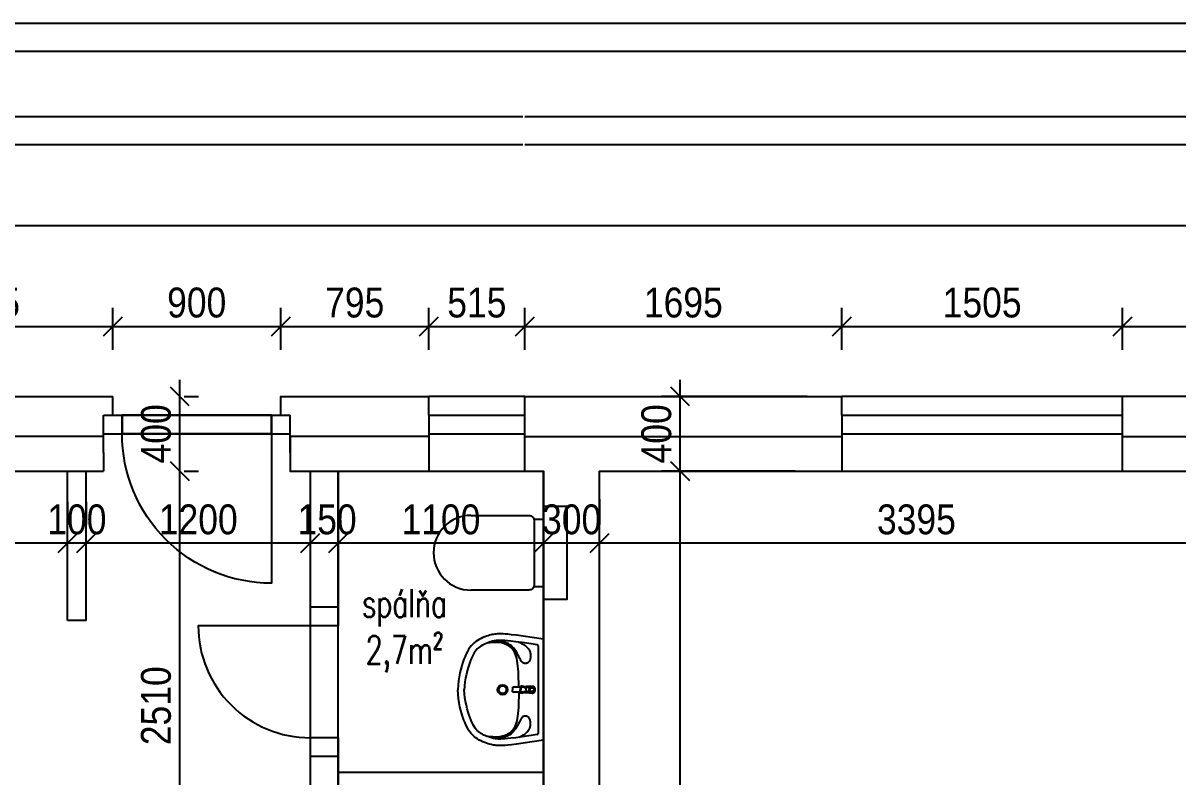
# Model space of a CAD drawing. Header units: millimetres. Extents: x 465413 to 965836, y 2516576 to 3795663.
# Drawn here: x 863874 to 870059, y 2794805 to 2798842 of the extents above; entities that cross this region are included whole.
import ezdxf
from ezdxf.lldxf.tags import DXFTag

# ---------------------------------------------------------------- set-up
doc = ezdxf.new("R2010")
doc.units = ezdxf.units.MM
for name, color, linetype in [('DIM_100', 64, 'Continuous'), ('DVE_REZ', 1, 'Continuous'), ('MUR-POH', 64, 'Continuous'), ('MUR_POH', 64, 'Continuous'), ('MUR_REZ', 3, 'Continuous'), ('PLO_LIN', 6, 'Continuous'), ('SAN-POH', 151, 'Continuous')]:
    doc.layers.add(name, color=color, linetype=linetype)
doc.styles.add('ROMANS', font='arial.ttf', dxfattribs={"width": 0.85})
doc.styles.add('SIMPLEX', font='SIMPLEX.SHX', dxfattribs={"width": 0.7})
tags = doc.linetypes.add('DASHED', pattern=[0.75, 0.5, -0.25]).pattern_tags.tags
tags[6:7] = [DXFTag(74, 4), DXFTag(75, 0), DXFTag(340, '0'), DXFTag(46, 1.0), DXFTag(50, 0.0), DXFTag(44, 0.0), DXFTag(45, 0.0)]
tags[4:5] = [DXFTag(74, 4), DXFTag(75, 0), DXFTag(340, '0'), DXFTag(46, 1.0), DXFTag(50, 0.0), DXFTag(44, 0.0), DXFTag(45, 0.0)]
doc.dimstyles.new('PAJO1-studia', dxfattribs={"dimtxt": 160, "dimasz": 100, "dimexe": 100, "dimexo": 250, "dimgap": 45, "dimtad": 1, "dimdec": 0, "dimrnd": 5, "dimtxsty": 'ROMANS', "dimblk": 'OBLIQUE', "dimcen": 200, "dimdle": 90, "dimadec": 0, "dimazin": 0, "dimtfac": 1, "dimtdec": 0, "dimtmove": 1, "dimatfit": 3, "dimfxl": 1, "dimarcsym": 0})

# ---------------------------------------------------------------- blocks, each defined once
blk = doc.blocks.new('_OBLIQUE')
at = {"color": 0, "linetype": 'ByBlock'}
blk.add_line((-0.5, -0.5), (0.5, 0.5), dxfattribs=at)
blk = doc.blocks.new('*D451')
at = {"layer": 'Defpoints', "color": 0}
for p in [(864353.5, 2797217.8), (862937.1, 2796842.2), (864353.5, 2796842.2)]:
    blk.add_point(p, dxfattribs=at)
at = {"layer": 'PLO_LIN', "color": 0, "lineweight": -2}
for p, q in [((862937.1, 2797092.2), (862937.1, 2797317.8)), ((864353.5, 2797092.2), (864353.5, 2797317.8)), ((862847.1, 2797217.8), (864443.5, 2797217.8))]:
    blk.add_line(p, q, dxfattribs=at)
at = {"layer": 'PLO_LIN', "color": 0, "lineweight": -2, "xscale": 100, "yscale": 100, "zscale": 100, "rotation": 180}
blk.add_blockref('_OBLIQUE', (862937.1, 2797217.8), dxfattribs=at)
at = {"layer": 'PLO_LIN', "color": 0, "lineweight": -2, "xscale": 100, "yscale": 100, "zscale": 100}
blk.add_blockref('_OBLIQUE', (864353.5, 2797217.8), dxfattribs=at)
at = {"layer": 'PLO_LIN', "color": 0, "insert": (863645.3, 2797344.5), "char_height": 160, "attachment_point": 5, "style": 'ROMANS'}
blk.add_mtext('1415', dxfattribs=at)
blk = doc.blocks.new('*D452')
at = {"layer": 'Defpoints', "color": 0}
for p in [(865253.5, 2797217.8), (864353.5, 2796842.2), (865253.5, 2796842.2)]:
    blk.add_point(p, dxfattribs=at)
at = {"layer": 'PLO_LIN', "color": 0, "lineweight": -2}
for p, q in [((864353.5, 2797092.2), (864353.5, 2797317.8)), ((865253.5, 2797092.2), (865253.5, 2797317.8)), ((864263.5, 2797217.8), (865343.5, 2797217.8))]:
    blk.add_line(p, q, dxfattribs=at)
at = {"layer": 'PLO_LIN', "color": 0, "lineweight": -2, "xscale": 100, "yscale": 100, "zscale": 100, "rotation": 180}
blk.add_blockref('_OBLIQUE', (864353.5, 2797217.8), dxfattribs=at)
at = {"layer": 'PLO_LIN', "color": 0, "lineweight": -2, "xscale": 100, "yscale": 100, "zscale": 100}
blk.add_blockref('_OBLIQUE', (865253.5, 2797217.8), dxfattribs=at)
at = {"layer": 'PLO_LIN', "color": 0, "insert": (864803.5, 2797344.5), "char_height": 160, "attachment_point": 5, "style": 'ROMANS'}
blk.add_mtext('900', dxfattribs=at)
blk = doc.blocks.new('*D453')
at = {"layer": 'Defpoints', "color": 0}
for p in [(866046.1, 2797217.8), (865253.5, 2796842.2), (866046.1, 2796842.2)]:
    blk.add_point(p, dxfattribs=at)
at = {"layer": 'PLO_LIN', "color": 0, "lineweight": -2}
for p, q in [((865253.5, 2797092.2), (865253.5, 2797317.8)), ((866046.1, 2797092.2), (866046.1, 2797317.8)), ((865163.5, 2797217.8), (866136.1, 2797217.8))]:
    blk.add_line(p, q, dxfattribs=at)
at = {"layer": 'PLO_LIN', "color": 0, "lineweight": -2, "xscale": 100, "yscale": 100, "zscale": 100, "rotation": 180}
blk.add_blockref('_OBLIQUE', (865253.5, 2797217.8), dxfattribs=at)
at = {"layer": 'PLO_LIN', "color": 0, "lineweight": -2, "xscale": 100, "yscale": 100, "zscale": 100}
blk.add_blockref('_OBLIQUE', (866046.1, 2797217.8), dxfattribs=at)
at = {"layer": 'PLO_LIN', "color": 0, "insert": (865649.8, 2797344.5), "char_height": 160, "attachment_point": 5, "style": 'ROMANS'}
blk.add_mtext('795', dxfattribs=at)
blk = doc.blocks.new('*D454')
at = {"layer": 'Defpoints', "color": 0}
for p in [(866561.7, 2797217.8), (866046.1, 2796842.2), (866561.7, 2796842.2)]:
    blk.add_point(p, dxfattribs=at)
at = {"layer": 'PLO_LIN', "color": 0, "lineweight": -2}
for p, q in [((866046.1, 2797092.2), (866046.1, 2797317.8)), ((866561.7, 2797092.2), (866561.7, 2797317.8)), ((865956.1, 2797217.8), (866651.7, 2797217.8))]:
    blk.add_line(p, q, dxfattribs=at)
at = {"layer": 'PLO_LIN', "color": 0, "lineweight": -2, "xscale": 100, "yscale": 100, "zscale": 100, "rotation": 180}
blk.add_blockref('_OBLIQUE', (866046.1, 2797217.8), dxfattribs=at)
at = {"layer": 'PLO_LIN', "color": 0, "lineweight": -2, "xscale": 100, "yscale": 100, "zscale": 100}
blk.add_blockref('_OBLIQUE', (866561.7, 2797217.8), dxfattribs=at)
at = {"layer": 'PLO_LIN', "color": 0, "insert": (866303.9, 2797344.5), "char_height": 160, "attachment_point": 5, "style": 'ROMANS'}
blk.add_mtext('515', dxfattribs=at)
blk = doc.blocks.new('*D455')
at = {"layer": 'Defpoints', "color": 0}
for p in [(868258.2, 2797217.8), (866561.7, 2796842.2), (868258.2, 2796842.2)]:
    blk.add_point(p, dxfattribs=at)
at = {"layer": 'PLO_LIN', "color": 0, "lineweight": -2}
for p, q in [((866561.7, 2797092.2), (866561.7, 2797317.8)), ((868258.2, 2797092.2), (868258.2, 2797317.8)), ((866471.7, 2797217.8), (868348.2, 2797217.8))]:
    blk.add_line(p, q, dxfattribs=at)
at = {"layer": 'PLO_LIN', "color": 0, "lineweight": -2, "xscale": 100, "yscale": 100, "zscale": 100, "rotation": 180}
blk.add_blockref('_OBLIQUE', (866561.7, 2797217.8), dxfattribs=at)
at = {"layer": 'PLO_LIN', "color": 0, "lineweight": -2, "xscale": 100, "yscale": 100, "zscale": 100}
blk.add_blockref('_OBLIQUE', (868258.2, 2797217.8), dxfattribs=at)
at = {"layer": 'PLO_LIN', "color": 0, "insert": (867409.9, 2797344.5), "char_height": 160, "attachment_point": 5, "style": 'ROMANS'}
blk.add_mtext('1695', dxfattribs=at)
blk = doc.blocks.new('*D456')
at = {"layer": 'Defpoints', "color": 0}
for p in [(869762.9, 2797217.8), (868258.2, 2796842.2), (869762.9, 2796842.2)]:
    blk.add_point(p, dxfattribs=at)
at = {"layer": 'PLO_LIN', "color": 0, "lineweight": -2}
for p, q in [((868258.2, 2797092.2), (868258.2, 2797317.8)), ((869762.9, 2797092.2), (869762.9, 2797317.8)), ((868168.2, 2797217.8), (869852.9, 2797217.8))]:
    blk.add_line(p, q, dxfattribs=at)
at = {"layer": 'PLO_LIN', "color": 0, "lineweight": -2, "xscale": 100, "yscale": 100, "zscale": 100, "rotation": 180}
blk.add_blockref('_OBLIQUE', (868258.2, 2797217.8), dxfattribs=at)
at = {"layer": 'PLO_LIN', "color": 0, "lineweight": -2, "xscale": 100, "yscale": 100, "zscale": 100}
blk.add_blockref('_OBLIQUE', (869762.9, 2797217.8), dxfattribs=at)
at = {"layer": 'PLO_LIN', "color": 0, "insert": (869010.5, 2797344.5), "char_height": 160, "attachment_point": 5, "style": 'ROMANS'}
blk.add_mtext('1505', dxfattribs=at)
blk = doc.blocks.new('*D457')
at = {"layer": 'Defpoints', "color": 0}
for p in [(872104.8, 2797217.8), (869762.9, 2796842.2), (872104.8, 2796842.2)]:
    blk.add_point(p, dxfattribs=at)
at = {"layer": 'PLO_LIN', "color": 0, "lineweight": -2}
for p, q in [((869762.9, 2797092.2), (869762.9, 2797317.8)), ((872104.8, 2797092.2), (872104.8, 2797317.8)), ((869672.9, 2797217.8), (872194.8, 2797217.8))]:
    blk.add_line(p, q, dxfattribs=at)
at = {"layer": 'PLO_LIN', "color": 0, "lineweight": -2, "xscale": 100, "yscale": 100, "zscale": 100, "rotation": 180}
blk.add_blockref('_OBLIQUE', (869762.9, 2797217.8), dxfattribs=at)
at = {"layer": 'PLO_LIN', "color": 0, "lineweight": -2, "xscale": 100, "yscale": 100, "zscale": 100}
blk.add_blockref('_OBLIQUE', (872104.8, 2797217.8), dxfattribs=at)
at = {"layer": 'PLO_LIN', "color": 0, "insert": (870933.9, 2797344.5), "char_height": 160, "attachment_point": 5, "style": 'ROMANS'}
blk.add_mtext('2340', dxfattribs=at)
blk = doc.blocks.new('*D468')
at = {"layer": 'Defpoints', "color": 0}
for p in [(860232.3, 2797756), (860232.3, 2796842.2), (884654.8, 2796842.2)]:
    blk.add_point(p, dxfattribs=at)
at = {"layer": 'PLO_LIN', "color": 0, "lineweight": -2}
for p, q in [((860232.3, 2797092.2), (860232.3, 2797856)), ((884654.8, 2797092.2), (884654.8, 2797856)), ((884744.8, 2797756), (860142.3, 2797756))]:
    blk.add_line(p, q, dxfattribs=at)
at = {"layer": 'PLO_LIN', "color": 0, "lineweight": -2, "xscale": 100, "yscale": 100, "zscale": 100, "rotation": 180}
blk.add_blockref('_OBLIQUE', (860232.3, 2797756), dxfattribs=at)
at = {"layer": 'PLO_LIN', "color": 0, "lineweight": -2, "xscale": 100, "yscale": 100, "zscale": 100}
blk.add_blockref('_OBLIQUE', (884654.8, 2797756), dxfattribs=at)
at = {"layer": 'PLO_LIN', "color": 0, "insert": (872443.6, 2797882.7), "char_height": 160, "attachment_point": 5, "style": 'ROMANS'}
blk.add_mtext('24420', dxfattribs=at)
blk = doc.blocks.new('*D491')
at = {"layer": 'Defpoints', "color": 0}
for p in [(866961.7, 2796056.4), (866961.7, 2796042.2), (870354.8, 2796042.2)]:
    blk.add_point(p, dxfattribs=at)
at = {"layer": 'PLO_LIN', "color": 0, "lineweight": -2}
for p, q in [((866961.7, 2796292.2), (866961.7, 2796156.4)), ((870354.8, 2796292.2), (870354.8, 2796156.4)), ((870444.8, 2796056.4), (866871.7, 2796056.4))]:
    blk.add_line(p, q, dxfattribs=at)
at = {"layer": 'PLO_LIN', "color": 0, "lineweight": -2, "xscale": 100, "yscale": 100, "zscale": 100, "rotation": 180}
blk.add_blockref('_OBLIQUE', (866961.7, 2796056.4), dxfattribs=at)
at = {"layer": 'PLO_LIN', "color": 0, "lineweight": -2, "xscale": 100, "yscale": 100, "zscale": 100}
blk.add_blockref('_OBLIQUE', (870354.8, 2796056.4), dxfattribs=at)
at = {"layer": 'PLO_LIN', "color": 0, "insert": (868658.3, 2796183.1), "char_height": 160, "attachment_point": 5, "style": 'ROMANS'}
blk.add_mtext('3395', dxfattribs=at)
blk = doc.blocks.new('*D492')
at = {"layer": 'Defpoints', "color": 0}
for p in [(866661.7, 2796056.4), (866661.7, 2796042.2), (866961.7, 2796042.2)]:
    blk.add_point(p, dxfattribs=at)
at = {"layer": 'PLO_LIN', "color": 0, "lineweight": -2}
for p, q in [((866661.7, 2796292.2), (866661.7, 2796156.4)), ((866961.7, 2796292.2), (866961.7, 2796156.4)), ((867051.7, 2796056.4), (866571.7, 2796056.4))]:
    blk.add_line(p, q, dxfattribs=at)
at = {"layer": 'PLO_LIN', "color": 0, "lineweight": -2, "xscale": 100, "yscale": 100, "zscale": 100, "rotation": 180}
blk.add_blockref('_OBLIQUE', (866661.7, 2796056.4), dxfattribs=at)
at = {"layer": 'PLO_LIN', "color": 0, "lineweight": -2, "xscale": 100, "yscale": 100, "zscale": 100}
blk.add_blockref('_OBLIQUE', (866961.7, 2796056.4), dxfattribs=at)
at = {"layer": 'PLO_LIN', "color": 0, "insert": (866811.7, 2796183.1), "char_height": 160, "attachment_point": 5, "style": 'ROMANS'}
blk.add_mtext('300', dxfattribs=at)
blk = doc.blocks.new('*D493')
at = {"layer": 'Defpoints', "color": 0}
for p in [(865561.7, 2796056.4), (865561.7, 2796027.7), (866661.7, 2796042.2)]:
    blk.add_point(p, dxfattribs=at)
at = {"layer": 'PLO_LIN', "color": 0, "lineweight": -2}
for p, q in [((865561.7, 2796277.7), (865561.7, 2796156.4)), ((866661.7, 2796292.2), (866661.7, 2796156.4)), ((866751.7, 2796056.4), (865471.7, 2796056.4))]:
    blk.add_line(p, q, dxfattribs=at)
at = {"layer": 'PLO_LIN', "color": 0, "lineweight": -2, "xscale": 100, "yscale": 100, "zscale": 100, "rotation": 180}
blk.add_blockref('_OBLIQUE', (865561.7, 2796056.4), dxfattribs=at)
at = {"layer": 'PLO_LIN', "color": 0, "lineweight": -2, "xscale": 100, "yscale": 100, "zscale": 100}
blk.add_blockref('_OBLIQUE', (866661.7, 2796056.4), dxfattribs=at)
at = {"layer": 'PLO_LIN', "color": 0, "insert": (866111.7, 2796183.1), "char_height": 160, "attachment_point": 5, "style": 'ROMANS'}
blk.add_mtext('1100', dxfattribs=at)
blk = doc.blocks.new('*D494')
at = {"layer": 'Defpoints', "color": 0}
for p in [(865411.7, 2796056.4), (865411.7, 2796027.7), (865561.7, 2796027.7)]:
    blk.add_point(p, dxfattribs=at)
at = {"layer": 'PLO_LIN', "color": 0, "lineweight": -2}
for p, q in [((865411.7, 2796277.7), (865411.7, 2796156.4)), ((865561.7, 2796277.7), (865561.7, 2796156.4)), ((865651.7, 2796056.4), (865321.7, 2796056.4))]:
    blk.add_line(p, q, dxfattribs=at)
at = {"layer": 'PLO_LIN', "color": 0, "lineweight": -2, "xscale": 100, "yscale": 100, "zscale": 100, "rotation": 180}
blk.add_blockref('_OBLIQUE', (865411.7, 2796056.4), dxfattribs=at)
at = {"layer": 'PLO_LIN', "color": 0, "lineweight": -2, "xscale": 100, "yscale": 100, "zscale": 100}
blk.add_blockref('_OBLIQUE', (865561.7, 2796056.4), dxfattribs=at)
at = {"layer": 'PLO_LIN', "color": 0, "insert": (865501.7, 2796183.1), "char_height": 160, "attachment_point": 5, "style": 'ROMANS'}
blk.add_mtext('150', dxfattribs=at)
blk = doc.blocks.new('*D495')
at = {"layer": 'Defpoints', "color": 0}
for p in [(864211.7, 2796056.4), (864211.7, 2796027.7), (865411.7, 2796027.7)]:
    blk.add_point(p, dxfattribs=at)
at = {"layer": 'PLO_LIN', "color": 0, "lineweight": -2}
for p, q in [((864211.7, 2796277.7), (864211.7, 2796156.4)), ((865411.7, 2796277.7), (865411.7, 2796156.4)), ((865501.7, 2796056.4), (864121.7, 2796056.4))]:
    blk.add_line(p, q, dxfattribs=at)
at = {"layer": 'PLO_LIN', "color": 0, "lineweight": -2, "xscale": 100, "yscale": 100, "zscale": 100, "rotation": 180}
blk.add_blockref('_OBLIQUE', (864211.7, 2796056.4), dxfattribs=at)
at = {"layer": 'PLO_LIN', "color": 0, "lineweight": -2, "xscale": 100, "yscale": 100, "zscale": 100}
blk.add_blockref('_OBLIQUE', (865411.7, 2796056.4), dxfattribs=at)
at = {"layer": 'PLO_LIN', "color": 0, "insert": (864811.7, 2796183.1), "char_height": 160, "attachment_point": 5, "style": 'ROMANS'}
blk.add_mtext('1200', dxfattribs=at)
blk = doc.blocks.new('*D496')
at = {"layer": 'Defpoints', "color": 0}
for p in [(864111.7, 2796056.4), (864111.7, 2796027.7), (864211.7, 2796027.7)]:
    blk.add_point(p, dxfattribs=at)
at = {"layer": 'PLO_LIN', "color": 0, "lineweight": -2}
for p, q in [((864111.7, 2796277.7), (864111.7, 2796156.4)), ((864211.7, 2796277.7), (864211.7, 2796156.4)), ((864301.7, 2796056.4), (864021.7, 2796056.4))]:
    blk.add_line(p, q, dxfattribs=at)
at = {"layer": 'PLO_LIN', "color": 0, "lineweight": -2, "xscale": 100, "yscale": 100, "zscale": 100, "rotation": 180}
blk.add_blockref('_OBLIQUE', (864111.7, 2796056.4), dxfattribs=at)
at = {"layer": 'PLO_LIN', "color": 0, "lineweight": -2, "xscale": 100, "yscale": 100, "zscale": 100}
blk.add_blockref('_OBLIQUE', (864211.7, 2796056.4), dxfattribs=at)
at = {"layer": 'PLO_LIN', "color": 0, "insert": (864161.7, 2796183.1), "char_height": 160, "attachment_point": 5, "style": 'ROMANS'}
blk.add_mtext('100', dxfattribs=at)
blk = doc.blocks.new('*D497')
at = {"layer": 'Defpoints', "color": 0}
for p in [(860632.3, 2796056.4), (860632.3, 2796027.7), (864111.7, 2796027.7)]:
    blk.add_point(p, dxfattribs=at)
at = {"layer": 'PLO_LIN', "color": 0, "lineweight": -2}
for p, q in [((860632.3, 2796277.7), (860632.3, 2796156.4)), ((864111.7, 2796277.7), (864111.7, 2796156.4)), ((864201.7, 2796056.4), (860542.3, 2796056.4))]:
    blk.add_line(p, q, dxfattribs=at)
at = {"layer": 'PLO_LIN', "color": 0, "lineweight": -2, "xscale": 100, "yscale": 100, "zscale": 100, "rotation": 180}
blk.add_blockref('_OBLIQUE', (860632.3, 2796056.4), dxfattribs=at)
at = {"layer": 'PLO_LIN', "color": 0, "lineweight": -2, "xscale": 100, "yscale": 100, "zscale": 100}
blk.add_blockref('_OBLIQUE', (864111.7, 2796056.4), dxfattribs=at)
at = {"layer": 'PLO_LIN', "color": 0, "insert": (862372, 2796183.1), "char_height": 160, "attachment_point": 5, "style": 'ROMANS'}
blk.add_mtext('3480', dxfattribs=at)
blk = doc.blocks.new('*D505')
at = {"layer": 'Defpoints', "color": 0}
for p in [(867392.5, 2796442.2), (868258.2, 2796442.2), (867183.8, 2792011.8)]:
    blk.add_point(p, dxfattribs=at)
at = {"layer": 'PLO_LIN', "color": 0, "lineweight": -2}
for p, q in [((867392.5, 2791921.8), (867392.5, 2796532.2)), ((868008.2, 2796442.2), (867292.5, 2796442.2)), ((867433.8, 2792011.8), (867492.5, 2792011.8))]:
    blk.add_line(p, q, dxfattribs=at)
at = {"layer": 'PLO_LIN', "color": 0, "lineweight": -2, "xscale": 100, "yscale": 100, "zscale": 100}
for p, rotation in [((867392.5, 2796442.2), 90), ((867392.5, 2792011.8), 270)]:
    blk.add_blockref('_OBLIQUE', p, dxfattribs=dict(at, rotation=rotation))
at = {"layer": 'PLO_LIN', "color": 0, "insert": (867265.9, 2794227), "char_height": 160, "attachment_point": 5, "rotation": 90, "style": 'ROMANS'}
blk.add_mtext('4430', dxfattribs=at)
blk = doc.blocks.new('*D506')
at = {"layer": 'Defpoints', "color": 0}
for p in [(867392.5, 2796842.2), (868322.5, 2796842.2), (868258.2, 2796442.2)]:
    blk.add_point(p, dxfattribs=at)
at = {"layer": 'PLO_LIN', "color": 0, "lineweight": -2}
for p, q in [((867392.5, 2796352.2), (867392.5, 2796932.2)), ((868072.5, 2796842.2), (867292.5, 2796842.2)), ((868008.2, 2796442.2), (867292.5, 2796442.2))]:
    blk.add_line(p, q, dxfattribs=at)
at = {"layer": 'PLO_LIN', "color": 0, "lineweight": -2, "xscale": 100, "yscale": 100, "zscale": 100}
for p, rotation in [((867392.5, 2796842.2), 90), ((867392.5, 2796442.2), 270)]:
    blk.add_blockref('_OBLIQUE', p, dxfattribs=dict(at, rotation=rotation))
at = {"layer": 'PLO_LIN', "color": 0, "insert": (867265.9, 2796642.2), "char_height": 160, "attachment_point": 5, "rotation": 90, "style": 'ROMANS'}
blk.add_mtext('400', dxfattribs=at)
blk = doc.blocks.new('*D510')
at = {"layer": 'Defpoints', "color": 0}
for p in [(864486.1, 2796442.2), (864712.6, 2796442.2), (864944.3, 2793929.8)]:
    blk.add_point(p, dxfattribs=at)
at = {"layer": 'PLO_LIN', "color": 0, "lineweight": -2}
for p, q in [((864712.6, 2793839.8), (864712.6, 2796532.2)), ((864736.1, 2796442.2), (864812.6, 2796442.2)), ((864694.3, 2793929.8), (864612.6, 2793929.8))]:
    blk.add_line(p, q, dxfattribs=at)
at = {"layer": 'PLO_LIN', "color": 0, "lineweight": -2, "xscale": 100, "yscale": 100, "zscale": 100}
for p, rotation in [((864712.6, 2796442.2), 90), ((864712.6, 2793929.8), 270)]:
    blk.add_blockref('_OBLIQUE', p, dxfattribs=dict(at, rotation=rotation))
at = {"layer": 'PLO_LIN', "color": 0, "insert": (864585.9, 2795186), "char_height": 160, "attachment_point": 5, "rotation": 90, "style": 'ROMANS'}
blk.add_mtext('2510', dxfattribs=at)
blk = doc.blocks.new('*D511')
at = {"layer": 'Defpoints', "color": 0}
for p in [(864486.1, 2796842.2), (864712.6, 2796842.2), (864486.1, 2796442.2)]:
    blk.add_point(p, dxfattribs=at)
at = {"layer": 'PLO_LIN', "color": 0, "lineweight": -2}
for p, q in [((864712.6, 2796352.2), (864712.6, 2796932.2)), ((864736.1, 2796842.2), (864812.6, 2796842.2)), ((864736.1, 2796442.2), (864812.6, 2796442.2))]:
    blk.add_line(p, q, dxfattribs=at)
at = {"layer": 'PLO_LIN', "color": 0, "lineweight": -2, "xscale": 100, "yscale": 100, "zscale": 100}
for p, rotation in [((864712.6, 2796842.2), 90), ((864712.6, 2796442.2), 270)]:
    blk.add_blockref('_OBLIQUE', p, dxfattribs=dict(at, rotation=rotation))
at = {"layer": 'PLO_LIN', "color": 0, "insert": (864585.9, 2796642.2), "char_height": 160, "attachment_point": 5, "rotation": 90, "style": 'ROMANS'}
blk.add_mtext('400', dxfattribs=at)

msp = doc.modelspace()

# ---------------------------------------------------------------- linework, layer by layer
at = {"layer": 'DVE_REZ', "linetype": 'ByBlock'}
msp.add_line((864403.5, 2796742.2), (864403.5, 2796642.2), dxfattribs=at)
for points in [[(864303.5, 2796742.2), (864403.5, 2796742.2)], [(864403.5, 2796742.2), (865203.5, 2796742.2)], [(864403.5, 2796642.2), (864403.5, 2796742.2)], [(864403.5, 2796742.2), (864403.5, 2796642.2)], [(865203.5, 2796742.2), (864403.5, 2796742.2)], [(865203.5, 2796642.2), (865203.5, 2796742.2)], [(865203.5, 2796742.2), (865203.5, 2796642.2)], [(865203.5, 2796742.2), (865303.5, 2796742.2)], [(864303.5, 2796642.2), (864403.5, 2796642.2)], [(865203.5, 2796642.2), (864403.5, 2796642.2)], [(864403.5, 2796642.2), (865203.5, 2796642.2)], [(865203.5, 2796642.2), (865260.7, 2796642.2)], [(865203.5, 2796642.2), (865303.5, 2796642.2)], [(865411.7, 2795613.3), (865411.7, 2795013.3)], [(865561.7, 2795013.3), (865561.7, 2795613.3)]]:
    msp.add_lwpolyline(points, dxfattribs=at)
for points in [[(865203.5, 2796642.2), (865203.5, 2795842.2, -0.414214), (864403.5, 2796642.2)], [(865411.7, 2795614.5), (864811.7, 2795614.5, 0.414214), (865411.7, 2795014.5)]]:
    msp.add_lwpolyline(points, format="xyb", dxfattribs=at)
at = {"layer": 'DVE_REZ', "linetype": 'ByBlock', "flags": 128}
for points in [[(865561.7, 2795713.3), (865411.7, 2795713.3)], [(865561.7, 2794913.3), (865411.7, 2794913.3)]]:
    msp.add_lwpolyline(points, dxfattribs=at)
at = {"layer": 'MUR-POH', "color": 252}
for points in [[(860232.3, 2796842.2), (860232.3, 2798342.2), (866549.6, 2798342.2)], [(860232.3, 2796842.2), (860232.3, 2798342.2), (866549.6, 2798342.2)], [(866561.7, 2798342.2), (878404.8, 2798342.2)], [(866561.7, 2798342.2), (884454.4, 2798342.2)], [(860232.3, 2798192.2), (866549.6, 2798192.2)], [(860232.3, 2798192.2), (866549.6, 2798192.2)], [(866561.7, 2798192.2), (878504.8, 2798192.2)], [(866561.7, 2798192.2), (884454.2, 2798192.2)]]:
    msp.add_lwpolyline(points, dxfattribs=at)
at = {"layer": 'MUR_POH'}
for p, q in [((864303.5, 2796627.2), (862937.1, 2796627.2)), ((866561.7, 2796627.2), (868258.2, 2796627.2)), ((869762.9, 2796627.2), (872104.8, 2796627.2))]:
    msp.add_line(p, q, dxfattribs=at)
at = {"layer": 'MUR_POH', "flags": 128}
for points in [[(866561.7, 2796842.2), (866046.1, 2796842.2)], [(869762.9, 2796842.2), (868258.2, 2796842.2)], [(868258.2, 2796742.2), (869762.9, 2796742.2)], [(868258.2, 2796642.2), (869762.9, 2796642.2)], [(866046.1, 2796627.2), (865303.5, 2796627.2)], [(866046.1, 2796442.2), (866561.7, 2796442.2)], [(868258.2, 2796442.2), (869762.9, 2796442.2)]]:
    msp.add_lwpolyline(points, dxfattribs=at)
at = {"layer": 'MUR_POH', "color": 8, "linetype": 'DASHED', "ltscale": 250, "flags": 128}
msp.add_lwpolyline([(866661.7, 2796255.3), (866786.7, 2796255.3), (866786.7, 2795755.3), (866661.7, 2795755.3)], close=True, dxfattribs=at)
at = {"layer": 'MUR_REZ'}
for p, q in [((872104.8, 2796842.2), (869762.9, 2796842.2)), ((864303.5, 2796542.2), (864303.5, 2796442.2)), ((862937.1, 2796442.2), (864303.5, 2796442.2)), ((866661.7, 2792011.8), (866661.7, 2796442.2))]:
    msp.add_line(p, q, dxfattribs=at)
at = {"layer": 'MUR_REZ', "flags": 128}
for points in [[(894508.2, 2786834.3), (861053.7, 2786367.9), (842089.5, 2786361), (841965.4, 2798682.4), (859491.4, 2798842.2), (894148.2, 2798842.2), (894508.2, 2786834.3)], [(862937.1, 2796842.2), (864353.5, 2796842.2)], [(864353.5, 2796742.2), (864353.5, 2796842.2)], [(865253.5, 2796742.2), (865253.5, 2796842.2), (866046.1, 2796842.2)], [(866046.1, 2796742.2), (866046.1, 2796842.2)], [(866561.7, 2796742.2), (866561.7, 2796842.2)], [(866561.7, 2796742.2), (866561.7, 2796842.2)], [(866561.7, 2796842.2), (868258.2, 2796842.2)], [(868258.2, 2796742.2), (868258.2, 2796842.2)], [(869762.9, 2796742.2), (869762.9, 2796842.2)], [(864303.5, 2796542.2), (864303.5, 2796742.2)], [(865303.5, 2796542.2), (865303.5, 2796742.2)], [(866046.1, 2796742.2), (866046.1, 2796442.2)], [(866561.7, 2796442.2), (866561.7, 2796742.2)], [(868258.2, 2796742.2), (868258.2, 2796442.2)], [(869762.9, 2796442.2), (869762.9, 2796742.2)], [(865303.5, 2796627.2), (865303.5, 2796442.2), (866046.1, 2796442.2)], [(864111.7, 2795642.2), (864111.7, 2796442.2)], [(864211.7, 2795642.2), (864211.7, 2796442.2)], [(865411.7, 2796442.2), (865411.7, 2795613.3)], [(865561.7, 2796442.2), (865561.7, 2795613.3)], [(866561.7, 2796442.2), (866661.7, 2796442.2)], [(868258.2, 2792011.8), (866961.7, 2792011.8), (866961.7, 2796442.2), (868258.2, 2796442.2)], [(869762.9, 2796442.2), (872104.8, 2796442.2)], [(864211.7, 2795642.2), (864111.7, 2795642.2)], [(865561.7, 2795613.3), (865411.7, 2795613.3)], [(865561.7, 2795013.3), (865411.7, 2795013.3)], [(865411.7, 2795013.3), (865411.7, 2793829.8), (866661.7, 2793829.8)], [(865561.7, 2795013.3), (865561.7, 2793979.8), (866661.7, 2793979.8)]]:
    msp.add_lwpolyline(points, dxfattribs=at)
at = {"layer": 'MUR_REZ'}
msp.add_lwpolyline([(860232.3, 2798692.2), (887911.6, 2798692.2)], dxfattribs=at)
at = {"layer": 'MUR_REZ', "color": 4, "flags": 128}
for points in [[(865411.7, 2795013.3), (865411.7, 2794913.3)], [(865561.7, 2795013.3), (865561.7, 2794913.3)], [(865561.7, 2794913.3), (865561.7, 2794913.3)]]:
    msp.add_lwpolyline(points, dxfattribs=at)
at = {"layer": 'PLO_LIN', "color": 252}
msp.add_lwpolyline([(865561.7, 2793979.8), (865561.7, 2796442.2), (866661.7, 2796442.2), (866661.7, 2793979.8)], close=True, dxfattribs=at)
at = {"layer": 'SAN-POH'}
for p, q in [((866381.9, 2795529.6), (866374.8, 2795527.5)), ((866388.2, 2795531.2), (866381.9, 2795529.6)), ((866393.9, 2795532.5), (866388.2, 2795531.2)), ((866399.2, 2795533.5), (866393.9, 2795532.5)), ((866404.4, 2795534.3), (866399.2, 2795533.5)), ((866409.5, 2795534.9), (866404.4, 2795534.3)), ((866414.5, 2795535.4), (866409.5, 2795534.9)), ((866419.8, 2795535.7), (866414.5, 2795535.4)), ((866425.8, 2795535.8), (866419.8, 2795535.7)), ((866433.1, 2795535.7), (866425.8, 2795535.8)), ((866442.3, 2795535.4), (866433.1, 2795535.7)), ((866453.5, 2795534.7), (866442.3, 2795535.4)), ((866467.4, 2795533.6), (866453.5, 2795534.7)), ((866486.1, 2795531.7), (866467.4, 2795533.6)), ((866511.9, 2795528.6), (866486.1, 2795531.7)), ((866547.3, 2795523.8), (866511.9, 2795528.6)), ((866661.7, 2795541.8), (866661.7, 2795001.8)), ((866289.4, 2795468.8), (866283.9, 2795459.4)), ((866294.9, 2795477), (866289.4, 2795468.8)), ((866300.6, 2795484.1), (866294.9, 2795477)), ((866306.4, 2795490.4), (866300.6, 2795484.1)), ((866312.5, 2795496), (866306.4, 2795490.4)), ((866319, 2795501.1), (866312.5, 2795496)), ((866326, 2795505.9), (866319, 2795501.1)), ((866333.7, 2795510.4), (866326, 2795505.9)), ((866341.9, 2795514.6), (866333.7, 2795510.4)), ((866350.3, 2795518.4), (866341.9, 2795514.6)), ((866358.8, 2795521.9), (866350.3, 2795518.4)), ((866367.1, 2795524.9), (866358.8, 2795521.9)), ((866374.8, 2795527.5), (866367.1, 2795524.9)), ((866594.6, 2795516.8), (866547.3, 2795523.8)), ((866627.5, 2795511.7), (866594.6, 2795516.8)), ((866631.7, 2795506.7), (866631.7, 2795036.8)), ((866262.4, 2795407.7), (866257.2, 2795391.2)), ((866267.7, 2795422.7), (866262.4, 2795407.7)), ((866273, 2795436.4), (866267.7, 2795422.7)), ((866278.4, 2795448.6), (866273, 2795436.4)), ((866283.9, 2795459.4), (866278.4, 2795448.6)), ((866247.6, 2795354.7), (866243.5, 2795335)), ((866252.2, 2795373.5), (866247.6, 2795354.7)), ((866257.2, 2795391.2), (866252.2, 2795373.5)), ((866237.9, 2795293.1), (866236.7, 2795269.9)), ((866240.2, 2795314.5), (866237.9, 2795293.1)), ((866243.5, 2795335), (866240.2, 2795314.5)), ((866237.9, 2795250.4), (866236.7, 2795273.6)), ((866240.2, 2795229), (866237.9, 2795250.4)), ((866243.5, 2795208.5), (866240.2, 2795229)), ((866247.6, 2795188.8), (866243.5, 2795208.5)), ((866252.2, 2795170), (866247.6, 2795188.8)), ((866257.2, 2795152.3), (866252.2, 2795170)), ((866262.4, 2795135.8), (866257.2, 2795152.3)), ((866267.7, 2795120.8), (866262.4, 2795135.8)), ((866273, 2795107.1), (866267.7, 2795120.8)), ((866278.4, 2795094.9), (866273, 2795107.1)), ((866283.9, 2795084.1), (866278.4, 2795094.9)), ((866289.4, 2795074.7), (866283.9, 2795084.1)), ((866294.9, 2795066.5), (866289.4, 2795074.7)), ((866300.6, 2795059.4), (866294.9, 2795066.5)), ((866306.4, 2795053.1), (866300.6, 2795059.4)), ((866312.5, 2795047.5), (866306.4, 2795053.1)), ((866319, 2795042.4), (866312.5, 2795047.5)), ((866326, 2795037.6), (866319, 2795042.4)), ((866333.7, 2795033.1), (866326, 2795037.6)), ((866341.9, 2795028.9), (866333.7, 2795033.1)), ((866350.3, 2795025.1), (866341.9, 2795028.9)), ((866358.8, 2795021.6), (866350.3, 2795025.1)), ((866367.1, 2795018.6), (866358.8, 2795021.6)), ((866374.8, 2795016), (866367.1, 2795018.6)), ((866381.9, 2795013.9), (866374.8, 2795016)), ((866388.2, 2795012.3), (866381.9, 2795013.9)), ((866393.9, 2795011), (866388.2, 2795012.3)), ((866399.2, 2795010), (866393.9, 2795011)), ((866404.4, 2795009.2), (866399.2, 2795010)), ((866409.5, 2795008.6), (866404.4, 2795009.2)), ((866414.5, 2795008.1), (866409.5, 2795008.6)), ((866419.8, 2795007.8), (866414.5, 2795008.1)), ((866425.8, 2795007.7), (866419.8, 2795007.8)), ((866433.1, 2795007.8), (866425.8, 2795007.7)), ((866442.3, 2795008.1), (866433.1, 2795007.8)), ((866453.5, 2795008.8), (866442.3, 2795008.1)), ((866467.4, 2795009.9), (866453.5, 2795008.8)), ((866486.1, 2795011.8), (866467.4, 2795009.9)), ((866511.9, 2795014.9), (866486.1, 2795011.8)), ((866547.3, 2795019.7), (866511.9, 2795014.9)), ((866594.6, 2795026.7), (866547.3, 2795019.7)), ((866627.5, 2795031.8), (866594.6, 2795026.7))]:
    msp.add_line(p, q, dxfattribs=at)
for points in [[(866046.1, 2796742.2), (866561.7, 2796742.2)], [(866046.1, 2796642.2), (866561.7, 2796642.2)], [(866610, 2796185.2), (866661.7, 2796185.2)], [(866661.7, 2796175.3), (866661.7, 2795835.3)], [(866610, 2795825.3), (866661.7, 2795825.3)], [(865561.7, 2794829.8), (866661.7, 2794829.8)]]:
    msp.add_lwpolyline(points, dxfattribs=at)
msp.add_lwpolyline([(866271.7, 2796205.3), (866581.7, 2796205.3, -0.414214), (866611.7, 2796175.3), (866611.7, 2795835.3, -0.414214), (866581.7, 2795805.3), (866271.7, 2795805.3)], format="xyb", dxfattribs=at)
at = {"layer": 'SAN-POH', "flags": 128}
for points in [[(866661.7, 2795541.8), (866599.9, 2795551.4), (866552.2, 2795558.4), (866516.3, 2795563.3), (866489.9, 2795566.5), (866470.5, 2795568.5), (866455.9, 2795569.6), (866444, 2795570.3), (866434, 2795570.7), (866425.6, 2795570.8), (866418.3, 2795570.6), (866411.9, 2795570.3), (866405.8, 2795569.7), (866399.6, 2795569), (866393.4, 2795568), (866386.8, 2795566.8), (866379.9, 2795565.2), (866372.4, 2795563.3), (866364.3, 2795560.9), (866355.5, 2795557.9), (866346.2, 2795554.5), (866336.5, 2795550.6), (866326.6, 2795546.1), (866316.9, 2795541.1), (866307.4, 2795535.5), (866298.4, 2795529.4), (866289.8, 2795522.7), (866281.7, 2795515.2), (866274, 2795507), (866266.7, 2795497.7), (866259.7, 2795487.5), (866253.1, 2795476.1), (866246.7, 2795463.5), (866240.7, 2795449.8), (866234.8, 2795434.9), (866229.2, 2795418.7), (866223.7, 2795401.2), (866218.4, 2795382.5), (866213.5, 2795362.5), (866209.1, 2795341.3), (866205.5, 2795319.1), (866203, 2795295.9), (866201.7, 2795271.8)], [(866510.7, 2795480.9), (866510.7, 2795481), (866505.5, 2795488.9), (866499.8, 2795496), (866493.6, 2795502.2), (866486.9, 2795507.8), (866479.9, 2795512.7), (866472.7, 2795517), (866465.4, 2795520.7), (866458.1, 2795523.9), (866451, 2795526.6), (866444.3, 2795528.8), (866437.8, 2795530.4), (866431.6, 2795531.7), (866425.4, 2795532.5), (866419.1, 2795533), (866412.4, 2795533.2), (866405.1, 2795533.2), (866397.1, 2795533), (866396.7, 2795533)], [(866528.2, 2795285.7), (866528.2, 2795292.3), (866528, 2795312.1), (866527.6, 2795331.2), (866527, 2795349.5), (866526.2, 2795366.9), (866525.2, 2795383.4), (866523.9, 2795398.8), (866522.2, 2795413.1), (866520.3, 2795426.3), (866517.9, 2795438.5), (866515.1, 2795449.7), (866511.8, 2795459.8), (866508.1, 2795468.9), (866503.8, 2795477), (866499, 2795484.2), (866493.8, 2795490.6), (866488.2, 2795496.3), (866482.1, 2795501.4), (866475.6, 2795506), (866468.8, 2795510), (866462, 2795513.5), (866455.1, 2795516.5), (866448.4, 2795519), (866442, 2795521.1), (866436.1, 2795522.6), (866430.3, 2795523.8), (866424.6, 2795524.6), (866418.6, 2795525), (866412.2, 2795525.2), (866405.2, 2795525.2), (866397.5, 2795525), (866389.2, 2795524.7), (866380.8, 2795524.2), (866372.7, 2795523.6), (866365.2, 2795522.8), (866358.8, 2795521.9)], [(866529.1, 2795526.3), (866533.6, 2795524.1), (866544.7, 2795518.4), (866553.5, 2795513.4), (866560.5, 2795508.9), (866566, 2795504.7), (866570.5, 2795500.8), (866574.5, 2795496.8), (866578, 2795492.9), (866581, 2795489), (866583.6, 2795485), (866585.8, 2795481), (866587.6, 2795477), (866589.1, 2795472.8), (866590.2, 2795468.6), (866591, 2795464.3), (866591.5, 2795459.9), (866591.7, 2795455.6), (866591.7, 2795451.1), (866591.4, 2795446.7), (866590.8, 2795442.3), (866590, 2795438.1), (866588.9, 2795434), (866587.5, 2795430.1), (866585.9, 2795426.6), (866583.9, 2795423.4), (866581.7, 2795420.7), (866579.3, 2795418.3), (866576.7, 2795416.3), (866574, 2795414.7), (866571.2, 2795413.6), (866568.3, 2795412.9), (866565.4, 2795412.5), (866562.5, 2795412.6), (866559.6, 2795413), (866556.8, 2795413.7), (866554.1, 2795414.6), (866551.5, 2795415.9), (866549, 2795417.5), (866546.6, 2795419.5), (866544.2, 2795422), (866541.9, 2795425.1), (866539.6, 2795428.9), (866537.2, 2795433.5), (866534.4, 2795439.3), (866530.7, 2795446.6), (866525.8, 2795455.7), (866519.2, 2795467.2), (866510.5, 2795481.3)], [(866537.5, 2795286.1), (866534.2, 2795286), (866530.7, 2795285.8), (866527.1, 2795285.7), (866523.5, 2795285.5), (866520.1, 2795285.4), (866516.7, 2795285.3), (866513.6, 2795285.3), (866510.8, 2795285.2), (866508.3, 2795285.1), (866506.2, 2795285.1), (866504.4, 2795285), (866503, 2795284.9), (866501.8, 2795284.8), (866500.8, 2795284.7), (866499.9, 2795284.6), (866499.2, 2795284.5), (866498.5, 2795284.4), (866498, 2795284.3), (866497.5, 2795284.1), (866497, 2795283.9), (866496.6, 2795283.7), (866496.2, 2795283.5), (866495.9, 2795283.2), (866495.6, 2795282.9), (866495.3, 2795282.5), (866495, 2795282), (866494.8, 2795281.4), (866494.5, 2795280.7), (866494.4, 2795279.8), (866494.2, 2795278.5), (866494.1, 2795276.6), (866494, 2795274), (866494, 2795271.8)], [(866598.2, 2795286.8), (866596.8, 2795286.7), (866595.6, 2795286.6), (866594.4, 2795286.5), (866593.3, 2795286.4), (866592.2, 2795286.2), (866591.1, 2795286), (866590.1, 2795285.8), (866589.1, 2795285.6), (866588.1, 2795285.4), (866587.1, 2795285.2), (866586.2, 2795285), (866585.3, 2795284.8), (866584.5, 2795284.6), (866583.7, 2795284.4), (866583, 2795284.2), (866582.2, 2795284.1), (866581.6, 2795283.9), (866580.9, 2795283.8), (866580.2, 2795283.7), (866579.5, 2795283.6), (866578.8, 2795283.5), (866578.1, 2795283.5), (866577.4, 2795283.4), (866576.7, 2795283.4), (866576, 2795283.5), (866575.2, 2795283.5), (866574.4, 2795283.6), (866573.5, 2795283.8), (866572.5, 2795283.9), (866571.4, 2795284.2), (866570.1, 2795284.4), (866568.6, 2795284.7), (866567, 2795285), (866565.3, 2795285.4), (866563.4, 2795285.9), (866561.3, 2795286.4), (866559.1, 2795287), (866556.8, 2795287.6), (866554.4, 2795288.3), (866552.2, 2795288.9), (866550.1, 2795289.5), (866548.2, 2795289.9), (866546.6, 2795290.3), (866545.2, 2795290.6), (866544.1, 2795290.7), (866543.1, 2795290.8), (866542.3, 2795290.8), (866541.5, 2795290.8), (866540.9, 2795290.7), (866540.3, 2795290.5), (866539.7, 2795290.2), (866539.2, 2795289.8), (866538.8, 2795289.2), (866538.3, 2795288.3), (866537.8, 2795287.2), (866537.4, 2795285.7), (866536.9, 2795283.6), (866536.5, 2795280.7), (866536.1, 2795276.8), (866535.8, 2795271.8)], [(866568.5, 2795271.8), (866568.5, 2795272.3), (866568.5, 2795272.9), (866568.4, 2795273.4), (866568.4, 2795273.9), (866568.3, 2795274.3), (866568.2, 2795274.8), (866568.1, 2795275.3), (866567.9, 2795275.7), (866567.8, 2795276.2), (866567.6, 2795276.6), (866567.3, 2795277.1), (866567, 2795277.5), (866566.7, 2795278), (866566.3, 2795278.4), (866565.9, 2795278.8), (866565.4, 2795279.2), (866564.8, 2795279.6), (866564.2, 2795280.1), (866563.5, 2795280.5), (866562.7, 2795280.9), (866561.9, 2795281.3), (866561.1, 2795281.8), (866560.2, 2795282.2), (866559.3, 2795282.5), (866558.4, 2795282.9), (866557.5, 2795283.2), (866556.6, 2795283.6), (866555.7, 2795283.9), (866554.9, 2795284.1), (866554, 2795284.4), (866553.1, 2795284.6), (866552.3, 2795284.9), (866551.5, 2795285.1), (866550.7, 2795285.3), (866549.9, 2795285.4), (866549.1, 2795285.6), (866548.3, 2795285.7), (866547.5, 2795285.8), (866546.7, 2795285.8), (866546, 2795285.8), (866545.3, 2795285.8), (866544.7, 2795285.8), (866544.1, 2795285.8), (866543.7, 2795285.6), (866543.2, 2795285.5), (866542.9, 2795285.2), (866542.5, 2795284.8), (866542.1, 2795284.3), (866541.8, 2795283.7), (866541.4, 2795283), (866541, 2795282.1), (866540.7, 2795281.2), (866540.3, 2795280.1), (866540, 2795278.9), (866539.7, 2795277.7), (866539.4, 2795276.5), (866539.1, 2795275.2), (866538.9, 2795274), (866538.8, 2795272.8), (866538.7, 2795271.8)], [(866600.1, 2795290), (866597.8, 2795289.9), (866595.8, 2795289.8), (866594.2, 2795289.8), (866592.7, 2795289.7), (866591.5, 2795289.6), (866590.3, 2795289.6), (866589.2, 2795289.5), (866588.2, 2795289.5), (866587.1, 2795289.4), (866586.1, 2795289.3), (866584.9, 2795289.2), (866583.8, 2795289.2), (866582.5, 2795289.1), (866581.1, 2795289), (866579.7, 2795288.9), (866578.2, 2795288.7), (866576.7, 2795288.6), (866575.2, 2795288.5), (866573.7, 2795288.4), (866572.2, 2795288.3), (866570.6, 2795288.2), (866568.9, 2795288.1), (866567, 2795288), (866564.9, 2795287.9), (866562.6, 2795287.7), (866560, 2795287.5), (866557.6, 2795287.4)], [(866661.7, 2795001.8), (866599.9, 2794992.1), (866552.2, 2794985.1), (866516.3, 2794980.2), (866489.9, 2794977), (866470.5, 2794975), (866455.9, 2794973.9), (866444, 2794973.2), (866434, 2794972.8), (866425.6, 2794972.7), (866418.3, 2794972.9), (866411.9, 2794973.2), (866405.8, 2794973.8), (866399.6, 2794974.5), (866393.4, 2794975.5), (866386.8, 2794976.7), (866379.9, 2794978.3), (866372.4, 2794980.2), (866364.3, 2794982.6), (866355.5, 2794985.6), (866346.2, 2794989), (866336.5, 2794992.9), (866326.6, 2794997.4), (866316.9, 2795002.4), (866307.4, 2795008), (866298.4, 2795014.1), (866289.8, 2795020.8), (866281.7, 2795028.3), (866274, 2795036.5), (866266.7, 2795045.8), (866259.7, 2795056), (866253.1, 2795067.4), (866246.7, 2795080), (866240.7, 2795093.7), (866234.8, 2795108.6), (866229.2, 2795124.8), (866223.7, 2795142.3), (866218.4, 2795161), (866213.5, 2795181), (866209.1, 2795202.2), (866205.5, 2795224.4), (866203, 2795247.6), (866201.7, 2795271.8)], [(866528.2, 2795257.8), (866528.2, 2795251.2), (866528, 2795231.4), (866527.6, 2795212.3), (866527, 2795194), (866526.2, 2795176.6), (866525.2, 2795160.1), (866523.9, 2795144.8), (866522.2, 2795130.4), (866520.3, 2795117.2), (866517.9, 2795105), (866515.1, 2795093.8), (866511.8, 2795083.7), (866508.1, 2795074.6), (866503.8, 2795066.5), (866499, 2795059.3), (866493.8, 2795052.9), (866488.2, 2795047.2), (866482.1, 2795042.1), (866475.6, 2795037.5), (866468.8, 2795033.5), (866462, 2795030), (866455.1, 2795027), (866448.4, 2795024.5), (866442, 2795022.4), (866436.1, 2795020.9), (866430.3, 2795019.7), (866424.6, 2795018.9), (866418.6, 2795018.5), (866412.2, 2795018.3), (866405.2, 2795018.3), (866397.5, 2795018.5), (866389.2, 2795018.8), (866380.8, 2795019.3), (866372.7, 2795019.9), (866365.2, 2795020.7), (866358.8, 2795021.6)], [(866537.5, 2795257.4), (866534.2, 2795257.5), (866530.7, 2795257.7), (866527.1, 2795257.8), (866523.5, 2795258), (866520.1, 2795258.1), (866516.7, 2795258.2), (866513.6, 2795258.2), (866510.8, 2795258.3), (866508.3, 2795258.4), (866506.2, 2795258.5), (866504.4, 2795258.5), (866503, 2795258.6), (866501.8, 2795258.7), (866500.8, 2795258.8), (866499.9, 2795258.9), (866499.2, 2795259), (866498.5, 2795259.1), (866498, 2795259.2), (866497.5, 2795259.4), (866497, 2795259.6), (866496.6, 2795259.8), (866496.2, 2795260), (866495.9, 2795260.3), (866495.6, 2795260.6), (866495.3, 2795261), (866495, 2795261.5), (866494.8, 2795262.1), (866494.5, 2795262.8), (866494.4, 2795263.7), (866494.2, 2795265), (866494.1, 2795266.9), (866494, 2795269.5), (866494, 2795271.8)], [(866598.2, 2795256.7), (866596.8, 2795256.8), (866595.6, 2795256.9), (866594.4, 2795257), (866593.3, 2795257.1), (866592.2, 2795257.3), (866591.1, 2795257.5), (866590.1, 2795257.7), (866589.1, 2795257.9), (866588.1, 2795258.1), (866587.1, 2795258.3), (866586.2, 2795258.5), (866585.3, 2795258.7), (866584.5, 2795258.9), (866583.7, 2795259.1), (866583, 2795259.3), (866582.2, 2795259.4), (866581.6, 2795259.6), (866580.9, 2795259.7), (866580.2, 2795259.8), (866579.5, 2795259.9), (866578.8, 2795260), (866578.1, 2795260), (866577.4, 2795260.1), (866576.7, 2795260.1), (866576, 2795260), (866575.2, 2795260), (866574.4, 2795259.9), (866573.5, 2795259.7), (866572.5, 2795259.6), (866571.4, 2795259.3), (866570.1, 2795259.1), (866568.6, 2795258.8), (866567, 2795258.5), (866565.3, 2795258.1), (866563.4, 2795257.6), (866561.3, 2795257.1), (866559.1, 2795256.5), (866556.8, 2795255.9), (866554.4, 2795255.2), (866552.2, 2795254.6), (866550.1, 2795254), (866548.2, 2795253.6), (866546.6, 2795253.2), (866545.2, 2795252.9), (866544.1, 2795252.8), (866543.1, 2795252.7), (866542.3, 2795252.7), (866541.5, 2795252.7), (866540.9, 2795252.8), (866540.3, 2795253), (866539.7, 2795253.3), (866539.2, 2795253.7), (866538.8, 2795254.3), (866538.3, 2795255.2), (866537.8, 2795256.3), (866537.4, 2795257.8), (866536.9, 2795259.9), (866536.5, 2795262.8), (866536.1, 2795266.7), (866535.8, 2795271.8)], [(866568.5, 2795271.8), (866568.5, 2795271.2), (866568.5, 2795270.6), (866568.4, 2795270.1), (866568.4, 2795269.6), (866568.3, 2795269.2), (866568.2, 2795268.7), (866568.1, 2795268.2), (866567.9, 2795267.8), (866567.8, 2795267.3), (866567.6, 2795266.9), (866567.3, 2795266.4), (866567, 2795266), (866566.7, 2795265.5), (866566.3, 2795265.1), (866565.9, 2795264.7), (866565.4, 2795264.3), (866564.8, 2795263.9), (866564.2, 2795263.4), (866563.5, 2795263), (866562.7, 2795262.6), (866561.9, 2795262.2), (866561.1, 2795261.7), (866560.2, 2795261.3), (866559.3, 2795261), (866558.4, 2795260.6), (866557.5, 2795260.3), (866556.6, 2795259.9), (866555.7, 2795259.6), (866554.9, 2795259.4), (866554, 2795259.1), (866553.1, 2795258.9), (866552.3, 2795258.6), (866551.5, 2795258.4), (866550.7, 2795258.2), (866549.9, 2795258.1), (866549.1, 2795257.9), (866548.3, 2795257.8), (866547.5, 2795257.7), (866546.7, 2795257.7), (866546, 2795257.7), (866545.3, 2795257.7), (866544.7, 2795257.7), (866544.1, 2795257.8), (866543.7, 2795257.9), (866543.2, 2795258), (866542.9, 2795258.3), (866542.5, 2795258.7), (866542.1, 2795259.2), (866541.8, 2795259.8), (866541.4, 2795260.5), (866541, 2795261.4), (866540.7, 2795262.4), (866540.3, 2795263.4), (866540, 2795264.6), (866539.7, 2795265.8), (866539.4, 2795267), (866539.1, 2795268.3), (866538.9, 2795269.5), (866538.8, 2795270.7), (866538.7, 2795271.8)], [(866600.1, 2795253.5), (866597.8, 2795253.6), (866595.8, 2795253.7), (866594.2, 2795253.7), (866592.7, 2795253.8), (866591.5, 2795253.9), (866590.3, 2795253.9), (866589.2, 2795254), (866588.2, 2795254), (866587.1, 2795254.1), (866586.1, 2795254.2), (866584.9, 2795254.3), (866583.8, 2795254.3), (866582.5, 2795254.4), (866581.1, 2795254.5), (866579.7, 2795254.6), (866578.2, 2795254.8), (866576.7, 2795254.9), (866575.2, 2795255), (866573.7, 2795255.1), (866572.2, 2795255.2), (866570.6, 2795255.3), (866568.9, 2795255.4), (866567, 2795255.5), (866564.9, 2795255.6), (866562.6, 2795255.8), (866560, 2795256), (866557.6, 2795256.1)], [(866529.1, 2795017.2), (866533.6, 2795019.4), (866544.7, 2795025.1), (866553.5, 2795030.1), (866560.5, 2795034.6), (866566, 2795038.8), (866570.5, 2795042.7), (866574.5, 2795046.7), (866578, 2795050.6), (866581, 2795054.5), (866583.6, 2795058.5), (866585.8, 2795062.5), (866587.6, 2795066.5), (866589.1, 2795070.7), (866590.2, 2795074.9), (866591, 2795079.2), (866591.5, 2795083.6), (866591.7, 2795087.9), (866591.7, 2795092.4), (866591.4, 2795096.8), (866590.8, 2795101.2), (866590, 2795105.4), (866588.9, 2795109.5), (866587.5, 2795113.4), (866585.9, 2795116.9), (866583.9, 2795120.1), (866581.7, 2795122.8), (866579.3, 2795125.2), (866576.7, 2795127.2), (866574, 2795128.8), (866571.2, 2795129.9), (866568.3, 2795130.6), (866565.4, 2795131), (866562.5, 2795130.9), (866559.6, 2795130.5), (866556.8, 2795129.8), (866554.1, 2795128.9), (866551.5, 2795127.6), (866549, 2795126), (866546.6, 2795124), (866544.2, 2795121.5), (866541.9, 2795118.4), (866539.6, 2795114.6), (866537.2, 2795110), (866534.4, 2795104.2), (866530.7, 2795096.9), (866525.8, 2795087.8), (866519.2, 2795076.3), (866510.5, 2795062.3)], [(866510.7, 2795062.6), (866510.7, 2795062.5), (866505.5, 2795054.6), (866499.8, 2795047.6), (866493.6, 2795041.3), (866486.9, 2795035.7), (866479.9, 2795030.8), (866472.7, 2795026.5), (866465.4, 2795022.8), (866458.1, 2795019.6), (866451, 2795016.9), (866444.3, 2795014.7), (866437.8, 2795013.1), (866431.6, 2795011.8), (866425.4, 2795011), (866419.1, 2795010.5), (866412.4, 2795010.3), (866405.1, 2795010.3), (866397.1, 2795010.5), (866396.7, 2795010.5)]]:
    msp.add_lwpolyline(points, dxfattribs=at)
for points in [[(866579.3, 2795283.6, -0.019339), (866580.2, 2795284.6, -0.001391), (866580.3, 2795284.7, -0.1065)], [(866600.1, 2795253.5, 0.1065), (866606.4, 2795254.9, 0.101456), (866611.9, 2795258.9, 0.095052), (866615.5, 2795264.7, 0.090971), (866616.8, 2795271.8, 0.090971), (866615.5, 2795278.8, 0.095052), (866611.9, 2795284.6, 0.101456), (866606.4, 2795288.6, 0.1065), (866600.1, 2795290, 0.1065)], [(866580.3, 2795258.8, -0.001391), (866580.2, 2795258.9, -0.019339), (866579.3, 2795259.9, -0.090971)]]:
    msp.add_lwpolyline(points, format="xyb", dxfattribs=at)
at = {"layer": 'SAN-POH'}
for centre, radius in [((866441.7, 2795271.8), 27), ((866441.7, 2795271.8), 20), ((866598.8, 2795271.8), 13.8), ((866598.8, 2795271.8), 10.3), ((866598.8, 2795271.8), 10)]:
    msp.add_circle(centre, radius, dxfattribs=at)
for centre, radius, start, end in [((866271.7, 2796005.3), 200, 90, 270), ((866626.7, 2795506.7), 5, 0, 81.13184), ((866598.8, 2795271.8), 15, 215.30945, 144.69055), ((866626.7, 2795036.8), 5, 278.86816, 0)]:
    msp.add_arc(centre, radius, start, end, dxfattribs=at)

# ---------------------------------------------------------------- texts
at = {"layer": 'DIM_100', "color": 1, "insert": (865916, 2795587.7), "char_height": 150, "attachment_point": 5, "style": 'SIMPLEX'}
msp.add_mtext('{spálňa\\P2,7m²}', dxfattribs=at)

# ---------------------------------------------------------------- dimensions: what is measured, and where the dimension line sits
at = {"layer": 'PLO_LIN', "color": 252}
for base, p1, p2, picture, middle in [((860232.3223, 2797756.0008), (884654.8163, 2796842.1703), (860232.3223, 2796842.1703), '*D468', (872443.5693, 2797882.6808)), ((864353.5, 2797217.8), (862937.1, 2796842.2), (864353.5, 2796842.2), '*D451', (863645.3, 2797344.5)), ((865253.5, 2797217.8), (864353.5, 2796842.2), (865253.5, 2796842.2), '*D452', (864803.5, 2797344.5)), ((866046.1, 2797217.8), (865253.5, 2796842.2), (866046.1, 2796842.2), '*D453', (865649.8, 2797344.5)), ((866561.7, 2797217.8), (866046.1, 2796842.2), (866561.7, 2796842.2), '*D454', (866303.9, 2797344.5)), ((868258.1551, 2797217.8096), (866561.719, 2796842.1703), (868258.1551, 2796842.1703), '*D455', (867409.937, 2797344.4896)), ((869762.9, 2797217.8), (868258.2, 2796842.2), (869762.9, 2796842.2), '*D456', (869010.5, 2797344.5)), ((872104.8, 2797217.8), (869762.9, 2796842.2), (872104.8, 2796842.2), '*D457', (870933.9, 2797344.5)), ((860632.3, 2796056.4), (864111.7, 2796027.7), (860632.3, 2796027.7), '*D497', (862372, 2796183.1)), ((864211.7, 2796056.4), (865411.7, 2796027.7), (864211.7, 2796027.7), '*D495', (864811.7, 2796183.1)), ((865561.7, 2796056.4), (866661.7, 2796042.2), (865561.7, 2796027.7), '*D493', (866111.7, 2796183.1)), ((866961.7, 2796056.4), (870354.8, 2796042.2), (866961.7, 2796042.2), '*D491', (868658.3, 2796183.1))]:
    dim = msp.add_linear_dim(base=base, p1=p1, p2=p2, dimstyle='PAJO1-studia', dxfattribs=at)
    dim.commit()
    dim.dimension.update_dxf_attribs({"geometry": picture, "text_midpoint": middle})
for base, p1, p2, picture, middle in [((864712.6, 2796842.2), (864486.1, 2796442.2), (864486.1, 2796842.2), '*D511', (864585.9, 2796642.2)), ((867392.5, 2796842.2), (868258.2, 2796442.2), (868322.5, 2796842.2), '*D506', (867265.9, 2796642.2)), ((864712.6, 2796442.2), (864944.3, 2793929.8), (864486.1, 2796442.2), '*D510', (864585.9, 2795186)), ((867392.5, 2796442.2), (867183.8, 2792011.8), (868258.2, 2796442.2), '*D505', (867265.9, 2794227))]:
    dim = msp.add_linear_dim(base=base, p1=p1, p2=p2, angle=90, dimstyle='PAJO1-studia', dxfattribs=at)
    dim.commit()
    dim.dimension.update_dxf_attribs({"geometry": picture, "text_midpoint": middle})
for base, p1, p2, picture, middle in [((864111.7, 2796056.4), (864211.7, 2796027.7), (864111.7, 2796027.7), '*D496', (864161.7, 2796056.4)), ((865411.7, 2796056.4), (865561.7, 2796027.7), (865411.7, 2796027.7), '*D494', (865501.7, 2796056.4)), ((866661.7, 2796056.4), (866961.7, 2796042.2), (866661.7, 2796042.2), '*D492', (866811.7, 2796056.4))]:
    dim = msp.add_linear_dim(base=base, p1=p1, p2=p2, dimstyle='PAJO1-studia', dxfattribs=at)
    dim.commit()
    dim.dimension.update_dxf_attribs({"geometry": picture, "text_midpoint": middle, "dimtype": 160})

doc.saveas('drawing.dxf')
